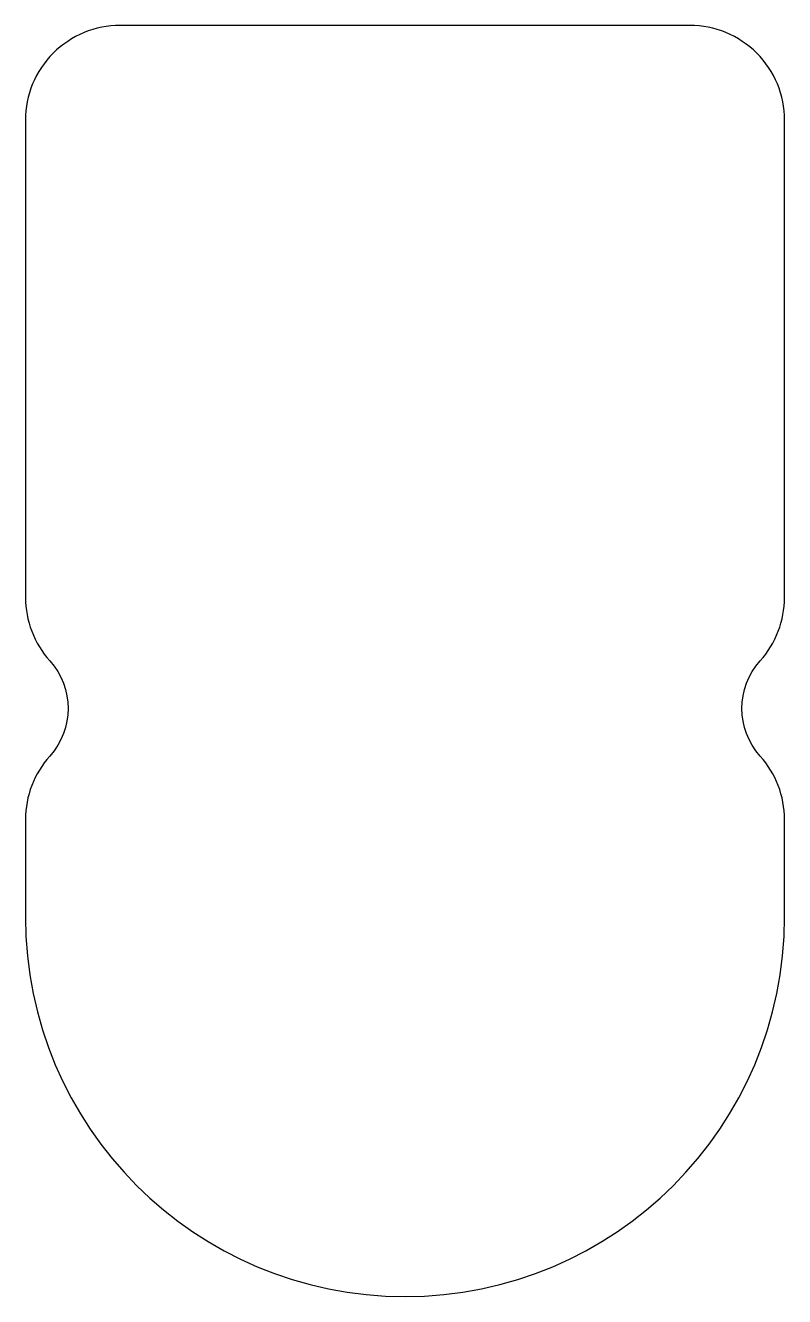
# Model space of a CAD drawing. Header units: millimetres. Extents: x -20 to 20, y -40 to 27.
import ezdxf

# ---------------------------------------------------------------- set-up
doc = ezdxf.new("R2010")
doc.units = ezdxf.units.MM
doc.header["$MEASUREMENT"] = 0

msp = doc.modelspace()

# ---------------------------------------------------------------- linework, layer by layer
msp.add_lwpolyline([(-18.714, -11.51, 0.18545), (-20, -14.858), (-20, -20, 1), (20, -20), (20, -14.858, 0.18545), (18.714, -11.51, -0.384111), (18.714, -6.49, 0.18545), (20, -3.142), (20, 22, 0.414214), (15, 27), (-15, 27, 0.414214), (-20, 22), (-20, -3.142, 0.18545), (-18.714, -6.49, -0.384111)], format="xyb", close=True)

doc.saveas('drawing.dxf')
